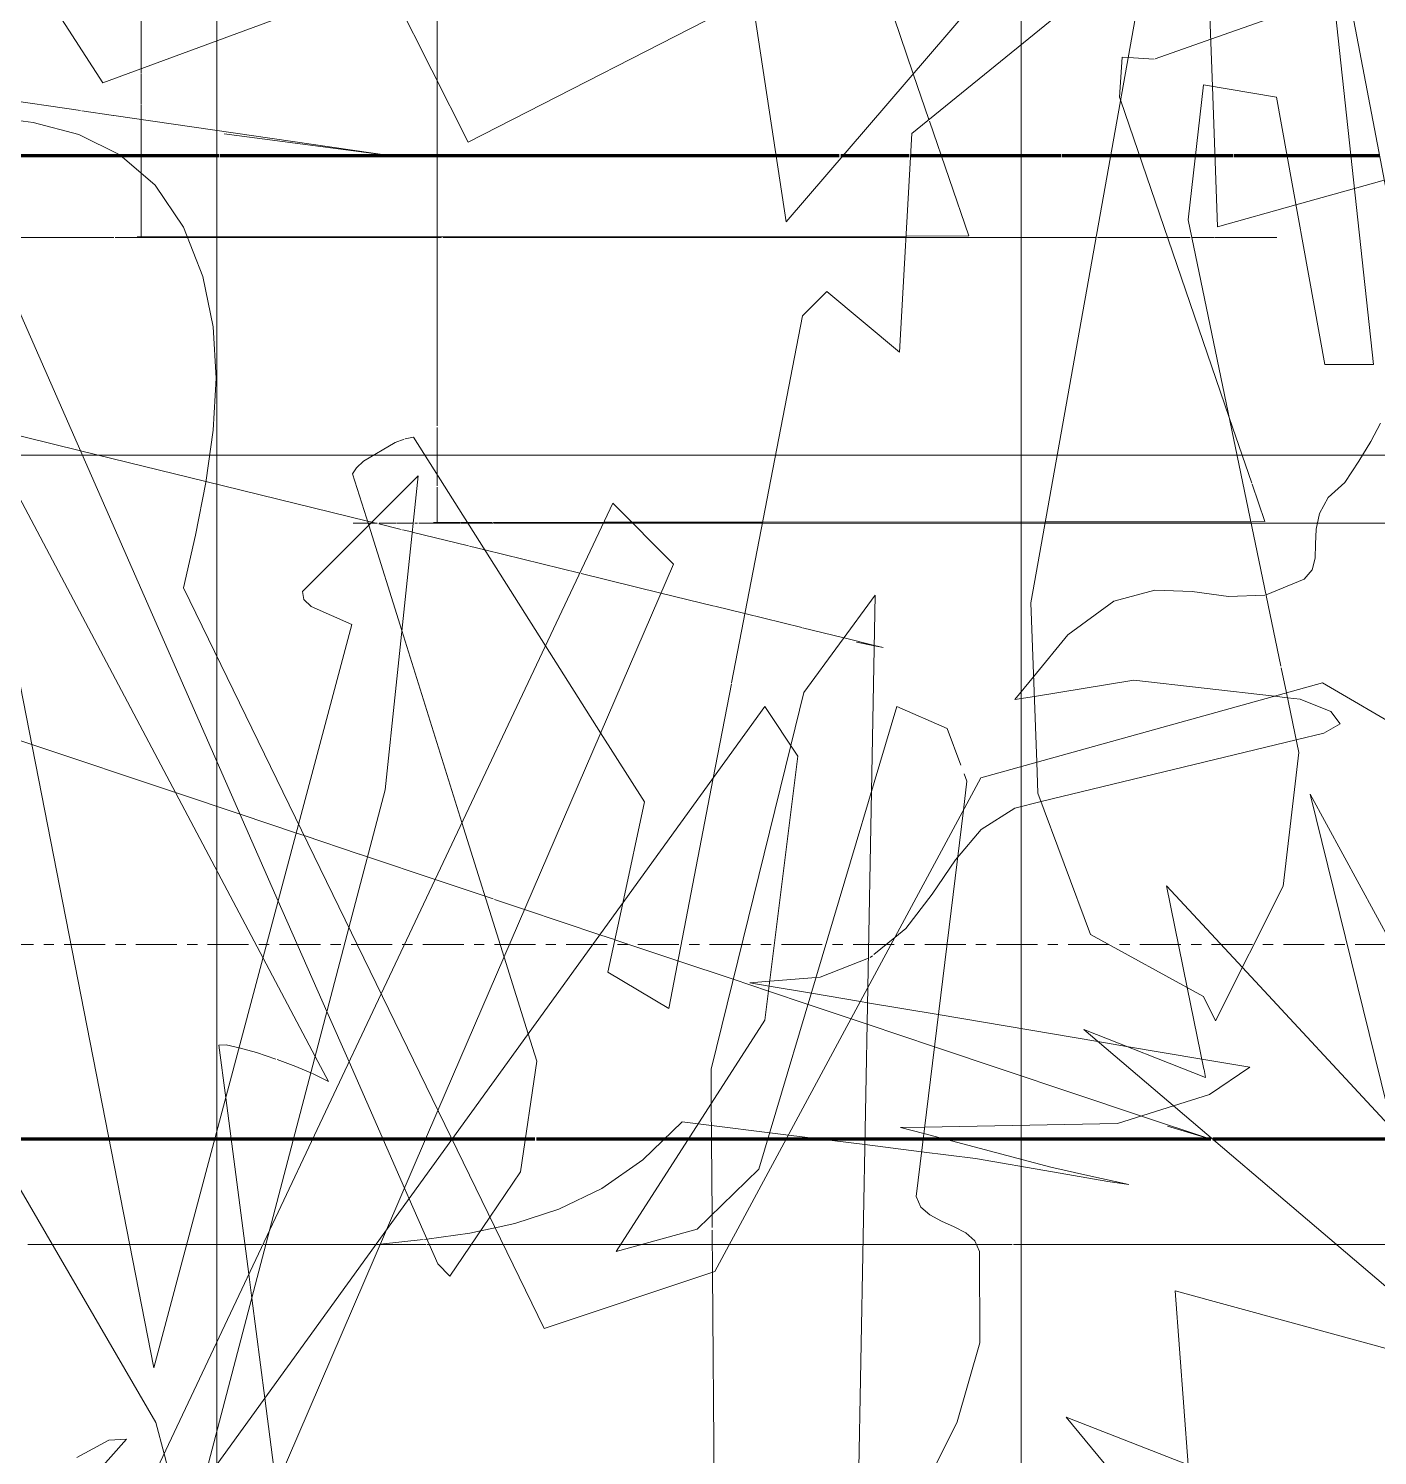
# Model space of a CAD drawing. Header units: inches. Extents: x -8991 to -6983, y -226 to 479.
# Drawn here: x -7323.48 to -7307.02, y -3.86 to 13.55 of the extents above; entities that cross this region are included whole.
import ezdxf

# ---------------------------------------------------------------- set-up
doc = ezdxf.new("R2010")
doc.units = ezdxf.units.IN
doc.header["$MEASUREMENT"] = 0
doc.linetypes.add('Grid Line 1_2_', pattern=[0.875, 0.5, -0.125, 0.125, -0.125])
for name, color, linetype, lineweight in [('A-DETL-GENF', 92, 'Continuous', 9), ('A-FLOR-LEVL-1', 51, 'Grid Line 1_2_', 9), ('C-TOPO', 7, 'Continuous', 9), ('C-TOPO-MAJR', 7, 'Continuous', 80), ('G-ANNO-SYMB-1', 111, 'Continuous', 9)]:
    doc.layers.add(name, color=color, linetype=linetype, lineweight=lineweight)

# ---------------------------------------------------------------- blocks, each defined once
blk = doc.blocks.new('lupin 26755 - lupin 26755-1770228-Section 26')
at = {"layer": 'A-DETL-GENF'}
for p, q in [((-8379.284, 13.061), (-8379.284, 14.976)), ((-8379.284, 14.976), (-8379.284, 13.106)), ((-8369.862, 12.998), (-8370.538, 14.976)), ((-8379.284, 13.106), (-8379.284, 13.061)), ((-8379.284, 13.009), (-8379.284, 13.061)), ((-8379.284, 13.061), (-8379.284, 13.009)), ((-8379.284, 12.631), (-8379.284, 12.998)), ((-8379.284, 12.998), (-8379.284, 12.951)), ((-8379.284, 12.951), (-8379.284, 12.65)), ((-8369.671, 12.442), (-8369.862, 12.998)), ((-8379.284, 11.789), (-8379.284, 12.622)), ((-8379.284, 12.622), (-8379.284, 12.263)), ((-8369.185, 11.022), (-8369.664, 12.421)), ((-8379.284, 12.263), (-8379.284, 11.846)), ((-8379.284, 11.846), (-8379.284, 11.789)), ((-8379.284, 11.72), (-8379.284, 11.789)), ((-8379.284, 11.789), (-8379.284, 11.458)), ((-8379.284, 11.458), (-8379.284, 11.158)), ((-8379.284, 11.158), (-8379.284, 11.002)), ((-8381.169, 11.002), (-8379.617, 11.002)), ((-8379.602, 11.002), (-8379.284, 11.002)), ((-8379.331, 11.012), (-8378.723, 11.013)), ((-8379.284, 11.002), (-8379.284, 11.022)), ((-8378.719, 11.002), (-8379.284, 11.002)), ((-8378.723, 11.013), (-8369.95, 11.021)), ((-8375.617, 11.002), (-8378.719, 11.002)), ((-8369.951, 11.002), (-8375.602, 11.002)), ((-8373.194, 11.002), (-8374.401, 11.002)), ((-8370.621, 11.002), (-8373.194, 11.002)), ((-8369.951, 11.002), (-8370.621, 11.002)), ((-8368.474, 11.002), (-8369.951, 11.002)), ((-8367.634, 11.002), (-8369.951, 11.002)), ((-8369.95, 11.021), (-8369.185, 11.022)), ((-8367.634, 11.002), (-8368.474, 11.002)), ((-8366.759, 11.002), (-8367.616, 11.002)), ((-8366.837, 11.002), (-8367.616, 11.002)), ((-8366.759, 11.002), (-8366.837, 11.002)), ((-8366.483, 11.002), (-8366.759, 11.002)), ((-8366.483, 11.002), (-8366.759, 11.002)), ((-8366.187, 11.002), (-8366.464, 11.002)), ((-8366.187, 11.002), (-8366.464, 11.002)), ((-8365.428, 11.002), (-8366.177, 11.002)), ((-8365.794, 11.002), (-8366.177, 11.002)), ((-8365.428, 11.002), (-8365.794, 11.002))]:
    blk.add_line(p, q, dxfattribs=at)
blk = doc.blocks.new('lupin 26755 - lupin 26755-V31-Section 26')
at = {"layer": 'A-DETL-GENF'}
for p, q in [((-8375.671, 18.908), (-8375.671, 12.918)), ((-8375.671, 13.179), (-8375.671, 14.069)), ((-8366.233, 13.422), (-8365.131, 13.811)), ((-8366.91, 13.183), (-8366.233, 13.422)), ((-8375.671, 12.918), (-8375.671, 13.204)), ((-8375.671, 13.204), (-8375.671, 13.179)), ((-8367.345, 12.715), (-8367.315, 13.204)), ((-8367.315, 13.204), (-8367.242, 13.199)), ((-8367.242, 13.199), (-8366.922, 13.179)), ((-8375.671, 12.715), (-8375.671, 12.918)), ((-8375.671, 12.918), (-8375.671, 12.503)), ((-8375.671, 12.622), (-8375.671, 12.715)), ((-8367.334, 12.684), (-8367.345, 12.715)), ((-8375.671, 8.704), (-8375.671, 12.608)), ((-8366.007, 8.806), (-8367.334, 12.684)), ((-8375.671, 12.503), (-8375.671, 9.62)), ((-8375.671, 9.62), (-8375.671, 9.465)), ((-8375.671, 9.465), (-8375.671, 9.164)), ((-8375.671, 9.164), (-8375.671, 8.777)), ((-8375.671, 8.777), (-8375.671, 8.704)), ((-8365.733, 8.004), (-8366.007, 8.806)), ((-8375.671, 8.234), (-8375.671, 8.683)), ((-8375.671, 8.683), (-8375.671, 8.36)), ((-8375.671, 8.36), (-8375.671, 8.107)), ((-8375.671, 8.107), (-8375.671, 7.972)), ((-8375.671, 7.955), (-8375.671, 7.672)), ((-8365.572, 7.536), (-8365.729, 7.993)), ((-8375.671, 7.672), (-8375.671, 7.516)), ((-8376.696, 7.516), (-8376.513, 7.516)), ((-8376.513, 7.516), (-8376.482, 7.516)), ((-8376.482, 7.516), (-8376.403, 7.516)), ((-8376.378, 7.516), (-8376.166, 7.516)), ((-8376.161, 7.516), (-8375.97, 7.516)), ((-8375.945, 7.516), (-8375.91, 7.516)), ((-8375.894, 7.516), (-8375.671, 7.516)), ((-8375.718, 7.526), (-8375.396, 7.526)), ((-8375.671, 7.516), (-8375.671, 7.536)), ((-8375.392, 7.516), (-8375.671, 7.516)), ((-8375.389, 7.526), (-8375.303, 7.526)), ((-8375.297, 7.516), (-8375.382, 7.516)), ((-8375.303, 7.526), (-8375, 7.526)), ((-8374.989, 7.516), (-8375.297, 7.516)), ((-8374.989, 7.526), (-8373.64, 7.528)), ((-8373.645, 7.516), (-8374.981, 7.516)), ((-8373.286, 7.516), (-8373.645, 7.516)), ((-8373.64, 7.528), (-8373.298, 7.528)), ((-8373.298, 7.528), (-8371.702, 7.53)), ((-8371.704, 7.516), (-8373.286, 7.516)), ((-8370.238, 7.516), (-8371.704, 7.516)), ((-8371.702, 7.53), (-8368.252, 7.533)), ((-8370.238, 7.516), (-8370.763, 7.516)), ((-8369.581, 7.516), (-8370.238, 7.516)), ((-8368.255, 7.516), (-8370.238, 7.516)), ((-8368.255, 7.516), (-8369.581, 7.516)), ((-8365.739, 7.516), (-8368.255, 7.516)), ((-8367.008, 7.516), (-8368.255, 7.516)), ((-8368.252, 7.533), (-8365.743, 7.535)), ((-8365.739, 7.516), (-8367, 7.516)), ((-8365.733, 7.535), (-8365.581, 7.536)), ((-8364.931, 7.516), (-8365.733, 7.516)), ((-8364.931, 7.516), (-8365.733, 7.516)), ((-8363.318, 7.516), (-8364.931, 7.516)), ((-8364.861, 7.516), (-8364.931, 7.516)), ((-8363.318, 7.516), (-8364.861, 7.516))]:
    blk.add_line(p, q, dxfattribs=at)
blk = doc.blocks.new('hydrangea 26752 - hydrangea 26752-1770219-Section 26')
at = {"layer": 'A-DETL-GENF'}
for p, q in [((-8364.16, 8.738), (-8364.281, 8.513)), ((-8364.281, 8.513), (-8364.425, 8.273)), ((-8364.425, 8.273), (-8364.597, 8.013)), ((-8364.597, 8.013), (-8364.8, 7.829)), ((-8364.8, 7.829), (-8364.905, 7.637)), ((-8364.905, 7.637), (-8364.946, 7.445)), ((-8364.946, 7.445), (-8364.953, 7.261)), ((-8364.953, 7.261), (-8364.958, 7.092)), ((-8364.958, 7.092), (-8364.994, 6.948)), ((-8365.093, 6.836), (-8365.557, 6.642)), ((-8364.994, 6.948), (-8365.093, 6.836)), ((-8366.917, 6.702), (-8367.414, 6.564)), ((-8366.459, 6.684), (-8366.917, 6.702)), ((-8366.018, 6.624), (-8366.459, 6.684)), ((-8365.571, 6.637), (-8366.018, 6.624)), ((-8367.414, 6.564), (-8367.975, 6.157)), ((-8367.975, 6.157), (-8368.395, 5.644)), ((-8368.395, 5.644), (-8368.622, 5.366)), ((-8368.385, 5.404), (-8367.17, 5.601)), ((-8367.17, 5.601), (-8365.456, 5.406)), ((-8368.622, 5.366), (-8368.385, 5.404)), ((-8365.456, 5.406), (-8365.296, 5.388)), ((-8365.296, 5.388), (-8365.142, 5.37)), ((-8365.142, 5.37), (-8364.767, 5.221)), ((-8364.652, 5.071), (-8364.852, 4.954)), ((-8364.767, 5.221), (-8364.652, 5.071)), ((-8364.852, 4.954), (-8365.189, 4.872)), ((-8365.189, 4.872), (-8368.302, 4.12)), ((-8368.622, 4.042), (-8369.035, 3.779)), ((-8368.302, 4.12), (-8368.622, 4.042)), ((-8369.035, 3.779), (-8369.322, 3.44)), ((-8369.348, 3.409), (-8369.632, 2.989)), ((-8369.322, 3.44), (-8369.348, 3.409)), ((-8369.632, 2.989), (-8369.955, 2.573)), ((-8370.087, 2.464), (-8370.342, 2.255)), ((-8369.955, 2.573), (-8370.087, 2.464)), ((-8370.409, 2.209), (-8370.999, 1.978)), ((-8370.361, 2.239), (-8370.388, 2.217)), ((-8371.614, 1.929), (-8371.858, 1.91)), ((-8371.048, 1.974), (-8371.614, 1.929)), ((-8370.999, 1.978), (-8371.048, 1.974)), ((-8371.858, 1.91), (-8371.622, 1.87)), ((-8371.622, 1.87), (-8371.105, 1.783)), ((-8371.105, 1.783), (-8370.508, 1.682)), ((-8370.508, 1.682), (-8370.42, 1.667)), ((-8370.42, 1.667), (-8369.557, 1.522)), ((-8369.557, 1.522), (-8367.612, 1.194)), ((-8367.612, 1.194), (-8367.261, 1.134)), ((-8367.261, 1.134), (-8366.341, 0.979)), ((-8366.341, 0.979), (-8365.755, 0.88)), ((-8365.755, 0.88), (-8366.249, 0.547)), ((-8366.249, 0.547), (-8366.688, 0.408)), ((-8366.688, 0.408), (-8367.37, 0.192)), ((-8372.682, 0.212), (-8373.161, -0.252)), ((-8372.486, 0.188), (-8372.682, 0.212)), ((-8372.325, 0.167), (-8372.486, 0.188)), ((-8367.37, 0.192), (-8369.725, 0.15)), ((-8371.614, 0.079), (-8372.325, 0.167)), ((-8371.387, 0.051), (-8371.614, 0.079)), ((-8370.452, -0.065), (-8371.387, 0.051)), ((-8369.725, 0.15), (-8370.02, 0.145)), ((-8370.02, 0.145), (-8369.735, 0.07)), ((-8369.735, 0.07), (-8368.186, -0.34)), ((-8369.762, -0.151), (-8370.452, -0.065)), ((-8369.102, -0.233), (-8369.762, -0.151)), ((-8373.161, -0.252), (-8373.664, -0.6)), ((-8368.162, -0.398), (-8369.102, -0.233)), ((-8368.186, -0.34), (-8367.733, -0.443)), ((-8367.489, -0.516), (-8368.162, -0.398)), ((-8367.733, -0.443), (-8367.233, -0.552)), ((-8367.234, -0.552), (-8367.489, -0.516)), ((-8373.664, -0.6), (-8374.186, -0.852)), ((-8374.186, -0.852), (-8374.724, -1.027)), ((-8374.724, -1.027), (-8374.965, -1.079)), ((-8375.797, -1.218), (-8375.826, -1.222)), ((-8375.273, -1.144), (-8375.797, -1.218)), ((-8375.142, -1.116), (-8375.273, -1.144)), ((-8374.965, -1.079), (-8375.142, -1.116)), ((-8380.667, -1.282), (-8380.371, -1.282)), ((-8380.371, -1.282), (-8379.847, -1.282)), ((-8379.847, -1.282), (-8379.424, -1.282)), ((-8379.424, -1.282), (-8379.284, -1.282)), ((-8378.728, -1.282), (-8379.284, -1.282)), ((-8378.728, -1.282), (-8379.284, -1.282)), ((-8378.018, -1.282), (-8378.728, -1.282)), ((-8378.018, -1.282), (-8378.728, -1.282)), ((-8377.814, -1.282), (-8378.018, -1.282)), ((-8377.814, -1.282), (-8378.018, -1.282)), ((-8377.761, -1.282), (-8377.798, -1.282)), ((-8377.761, -1.282), (-8377.798, -1.282)), ((-8376.417, -1.282), (-8377.761, -1.282)), ((-8376.417, -1.282), (-8377.761, -1.282)), ((-8376.365, -1.282), (-8376.417, -1.282)), ((-8376.39, -1.282), (-8376.417, -1.282)), ((-8376.364, -1.279), (-8376.39, -1.282)), ((-8375.807, -1.282), (-8376.365, -1.282)), ((-8375.842, -1.224), (-8376.364, -1.279)), ((-8375.807, -1.282), (-8375.973, -1.282)), ((-8375.769, -1.282), (-8375.793, -1.282)), ((-8375.769, -1.282), (-8375.793, -1.282)), ((-8375.254, -1.282), (-8375.769, -1.282)), ((-8375.254, -1.282), (-8375.769, -1.282)), ((-8374.989, -1.282), (-8375.254, -1.282)), ((-8375.091, -1.282), (-8375.254, -1.282)), ((-8374.989, -1.282), (-8375.091, -1.282)), ((-8374.866, -1.282), (-8374.988, -1.282)), ((-8374.866, -1.282), (-8374.988, -1.282)), ((-8373.431, -1.282), (-8374.866, -1.282)), ((-8373.431, -1.282), (-8374.866, -1.282)), ((-8373.172, -1.282), (-8373.431, -1.282)), ((-8373.172, -1.282), (-8373.431, -1.282)), ((-8372.313, -1.282), (-8373.172, -1.282)), ((-8372.313, -1.282), (-8373.172, -1.282)), ((-8372.104, -1.282), (-8372.313, -1.282)), ((-8372.104, -1.282), (-8372.313, -1.282)), ((-8371.241, -1.282), (-8372.104, -1.282)), ((-8370.475, -1.282), (-8372.104, -1.282)), ((-8370.475, -1.282), (-8371.241, -1.282)), ((-8369.093, -1.282), (-8370.475, -1.282)), ((-8369.093, -1.282), (-8370.475, -1.282)), ((-8368.655, -1.282), (-8369.093, -1.282)), ((-8368.655, -1.282), (-8369.093, -1.282)), ((-8367.844, -1.282), (-8368.639, -1.282)), ((-8364.703, -1.282), (-8368.639, -1.282)), ((-8365.009, -1.282), (-8367.844, -1.282)), ((-8364.703, -1.282), (-8365.009, -1.282)), ((-8362.256, -1.282), (-8364.703, -1.282)), ((-8362.848, -1.282), (-8364.703, -1.282))]:
    blk.add_line(p, q, dxfattribs=at)
blk = doc.blocks.new('yew 26768 - yew 26768-V39-Section 26')
at = {"layer": 'A-DETL-GENF'}
for p, q in [((-8365.021, 4.209), (-8362.736, 0.011)), ((-8364.011, 0.118), (-8365.021, 4.209)), ((-8366.52, 1.852), (-8366.774, 3.093)), ((-8366.774, 3.093), (-8365.847, 2.095)), ((-8365.847, 2.095), (-8364.011, 0.118)), ((-8366.316, 0.855), (-8366.52, 1.852)), ((-8367.783, 1.34), (-8366.296, 0.755)), ((-8362.789, -2.911), (-8367.783, 1.34)), ((-8366.296, 0.755), (-8366.315, 0.85)), ((-8366.668, -1.848), (-8362.789, -2.911)), ((-8366.508, -3.973), (-8366.668, -1.848)), ((-8367.996, -3.389), (-8366.508, -3.973)), ((-8367.138, -4.431), (-8367.996, -3.389))]:
    blk.add_line(p, q, dxfattribs=at)
blk = doc.blocks.new('elm sapling fall 24458 - elm sapling fall 24458-1770229-Section 26')
at = {"layer": 'A-DETL-GENF'}
for p, q in [((-8380.602, 12.408), (-8381.203, 12.485)), ((-8380.044, 12.258), (-8380.602, 12.408)), ((-8379.543, 12.011), (-8380.044, 12.258)), ((-8379.113, 11.642), (-8379.543, 12.011)), ((-8378.768, 11.128), (-8379.113, 11.642)), ((-8378.531, 10.525), (-8378.768, 11.128)), ((-8378.403, 9.911), (-8378.531, 10.525)), ((-8378.367, 9.286), (-8378.403, 9.911)), ((-8378.403, 8.653), (-8378.367, 9.286)), ((-8378.495, 8.015), (-8378.403, 8.653)), ((-8378.622, 7.372), (-8378.495, 8.015)), ((-8378.768, 6.727), (-8378.622, 7.372)), ((-8374.367, -2.307), (-8378.768, 6.727)), ((-8364.87, 5.569), (-8369.039, 4.41)), ((-8362.09, 3.947), (-8364.87, 5.569)), ((-8369.039, 4.41), (-8372.282, -1.612)), ((-8372.282, -1.612), (-8374.367, -2.307))]:
    blk.add_line(p, q, dxfattribs=at)
blk = doc.blocks.new('fountain grass 26746 - fountain grass 26746-1770215-Section 26')
at = {"layer": 'A-DETL-GENF'}
for p, q in [((-8368.546, 13.357), (-8368.546, 13.861)), ((-8368.546, 13.861), (-8368.546, 13.357)), ((-8368.546, 13.797), (-8368.546, 13.357)), ((-8368.546, 13.357), (-8368.546, 13.626)), ((-8368.546, 13.626), (-8368.546, 13.357)), ((-8368.546, 13.357), (-8368.546, 13.626)), ((-8368.546, 11.924), (-8368.546, 13.357)), ((-8368.546, 13.357), (-8368.546, 11.924)), ((-8368.546, 11.924), (-8368.546, 13.357)), ((-8368.546, 13.357), (-8368.546, 9.088)), ((-8368.546, 12.491), (-8368.546, 13.357)), ((-8368.546, 13.357), (-8368.546, 13.3)), ((-8368.546, 13.3), (-8368.546, 12.849)), ((-8368.546, 12.849), (-8368.546, 12.491)), ((-8368.546, 12.302), (-8368.546, 12.681)), ((-8368.546, 12.681), (-8368.546, 11.924)), ((-8368.546, 10.223), (-8368.546, 12.296)), ((-8368.546, 10.629), (-8368.546, 10.79)), ((-8368.546, 10.79), (-8368.546, 10.223)), ((-8368.546, 10.79), (-8368.546, 7.954)), ((-8368.546, 9.088), (-8368.546, 10.79)), ((-8368.546, 10.389), (-8368.546, 10.629)), ((-8368.546, 10.107), (-8368.546, 10.389)), ((-8368.546, 9.818), (-8368.546, 10.107)), ((-8368.546, 9.559), (-8368.546, 9.818)), ((-8368.546, 9.366), (-8368.546, 9.559)), ((-8368.546, 9.277), (-8368.546, 9.366)), ((-8368.546, 9.294), (-8368.546, 9.277)), ((-8368.546, 9.29), (-8368.546, 9.294)), ((-8368.546, 9.269), (-8368.546, 9.29)), ((-8368.546, 9.235), (-8368.546, 9.269)), ((-8368.546, 9.191), (-8368.546, 9.235)), ((-8368.546, 9.141), (-8368.546, 9.191)), ((-8368.546, 9.088), (-8368.546, 9.141)), ((-8368.546, 7.954), (-8368.546, 9.088)), ((-8368.546, 7.765), (-8368.546, 7.954)), ((-8368.546, 7.954), (-8368.546, 7.009)), ((-8368.546, 7.198), (-8368.546, 7.765)), ((-8368.546, 7.009), (-8368.546, 7.198)), ((-8368.546, 6.941), (-8368.546, 7.009)), ((-8368.546, 7.009), (-8368.546, 6.631)), ((-8368.546, 6.852), (-8368.546, 6.941)), ((-8368.546, 6.768), (-8368.546, 6.852)), ((-8368.546, 6.65), (-8368.546, 6.752)), ((-8368.546, 6.558), (-8368.546, 6.65)), ((-8368.546, 6.631), (-8368.546, 5.874)), ((-8368.546, 6.485), (-8368.546, 6.55)), ((-8368.546, 6.441), (-8368.546, 6.485)), ((-8368.546, 6.396), (-8368.546, 6.441)), ((-8368.546, 6.322), (-8368.546, 6.396)), ((-8368.546, 6.23), (-8368.546, 6.322)), ((-8368.546, 6.129), (-8368.546, 6.23)), ((-8368.546, 6.03), (-8368.546, 6.129)), ((-8368.546, 5.941), (-8368.546, 6.03)), ((-8368.546, 5.874), (-8368.546, 5.941)), ((-8368.546, 4.547), (-8368.546, 5.874)), ((-8368.546, 5.874), (-8368.546, 5.776)), ((-8368.546, 5.776), (-8368.546, 5.653)), ((-8368.546, 5.653), (-8368.546, 5.518)), ((-8368.546, 5.518), (-8368.546, 5.383)), ((-8368.546, 5.383), (-8368.546, 5.263)), ((-8368.546, 5.263), (-8368.546, 5.17)), ((-8368.546, 5.17), (-8368.546, 5.118)), ((-8368.546, 5.118), (-8368.546, 4.547)), ((-8368.546, 3.416), (-8368.546, 4.547)), ((-8368.546, 4.547), (-8368.546, 4.173)), ((-8368.546, 4.397), (-8368.546, 4.382)), ((-8368.546, 4.325), (-8368.546, 4.397)), ((-8368.546, 4.382), (-8368.546, 4.257)), ((-8368.546, 4.185), (-8368.546, 4.325)), ((-8368.546, 4.257), (-8368.546, 4.063)), ((-8368.546, 4.002), (-8368.546, 4.185)), ((-8368.546, 4.173), (-8368.546, 3.416)), ((-8368.546, 4.063), (-8368.546, 3.841)), ((-8368.546, 3.807), (-8368.546, 4.002)), ((-8368.546, 3.831), (-8368.546, 3.633)), ((-8368.546, 3.625), (-8368.546, 3.807)), ((-8368.546, 3.633), (-8368.546, 3.477)), ((-8368.546, 3.486), (-8368.546, 3.625)), ((-8368.546, 3.416), (-8368.546, 3.486)), ((-8368.546, 3.477), (-8368.546, 3.416)), ((-8368.546, 2.471), (-8368.546, 3.416)), ((-8368.546, 3.416), (-8368.546, 3.038)), ((-8368.546, 3.038), (-8368.546, 2.471)), ((-8368.546, 1.904), (-8368.546, 2.471)), ((-8368.546, 2.471), (-8368.546, 1.904)), ((-8368.546, 2.093), (-8368.546, 0.391)), ((-8368.546, 1.904), (-8368.546, 2.093)), ((-8368.546, 1.8), (-8368.546, 1.904)), ((-8368.546, 1.576), (-8368.546, 1.8)), ((-8368.546, 1.281), (-8368.546, 1.576)), ((-8368.546, 0.966), (-8368.546, 1.281)), ((-8368.546, 1.148), (-8368.546, 0.391)), ((-8368.546, 0.959), (-8368.546, 1.148)), ((-8368.546, 0.68), (-8368.546, 0.966)), ((-8368.546, 0.671), (-8368.546, 0.959)), ((-8368.546, 0.472), (-8368.546, 0.68)), ((-8368.546, 0.32), (-8368.546, 0.671)), ((-8368.546, 0.632), (-8368.546, 0.626)), ((-8368.546, 0.618), (-8368.546, 0.632)), ((-8368.546, 0.626), (-8368.546, 0.607)), ((-8368.546, 0.577), (-8368.546, 0.618)), ((-8368.546, 0.607), (-8368.546, 0.581)), ((-8368.546, 0.581), (-8368.546, -0.743)), ((-8368.546, 0.504), (-8368.546, 0.577)), ((-8368.546, 0.391), (-8368.546, 0.504)), ((-8368.546, 0.391), (-8368.546, 0.472)), ((-8368.546, -0.059), (-8368.546, 0.32)), ((-8368.546, 0.013), (-8368.546, -1.245)), ((-8368.546, -0.743), (-8368.546, 0.013)), ((-8368.546, -0.429), (-8368.546, -0.059)), ((-8368.546, -0.754), (-8368.546, -0.429)), ((-8368.546, -0.543), (-8368.546, -0.563)), ((-8368.546, -0.554), (-8368.546, -0.543)), ((-8368.546, -0.743), (-8368.546, -0.554)), ((-8368.546, -0.563), (-8368.546, -0.613)), ((-8368.546, -0.613), (-8368.546, -0.693)), ((-8368.546, -0.693), (-8368.546, -0.804)), ((-8368.546, -1.082), (-8368.546, -0.743)), ((-8368.546, -0.997), (-8368.546, -0.754)), ((-8368.546, -0.818), (-8368.546, -0.947)), ((-8368.546, -0.947), (-8368.546, -1.121)), ((-8368.546, -1.121), (-8368.546, -0.997)), ((-8368.546, -1.081), (-8368.546, -1.086)), ((-8368.546, -1.099), (-8368.546, -1.081)), ((-8368.546, -1.522), (-8368.546, -1.082)), ((-8368.546, -1.086), (-8368.546, -1.121)), ((-8368.546, -1.132), (-8368.546, -1.099)), ((-8368.546, -1.121), (-8368.546, -2.823)), ((-8368.546, -1.173), (-8368.546, -1.132)), ((-8368.546, -1.213), (-8368.546, -1.173)), ((-8368.546, -1.245), (-8368.546, -1.213)), ((-8368.546, -2.011), (-8368.546, -1.522)), ((-8368.546, -1.877), (-8368.546, -2.997)), ((-8368.546, -2.823), (-8368.546, -1.877)), ((-8368.546, -2.495), (-8368.546, -2.011)), ((-8368.546, -2.921), (-8368.546, -2.495)), ((-8368.546, -2.822), (-8368.546, -2.865)), ((-8368.546, -2.823), (-8368.546, -2.822)), ((-8368.546, -3.856), (-8368.546, -2.823)), ((-8368.546, -2.823), (-8368.546, -3.856)), ((-8368.546, -3.856), (-8368.546, -2.823)), ((-8368.546, -2.865), (-8368.546, -2.941)), ((-8368.546, -3.22), (-8368.546, -2.921)), ((-8368.546, -2.941), (-8368.546, -3.041)), ((-8368.546, -2.997), (-8368.546, -3.025)), ((-8368.546, -3.025), (-8368.546, -3.054)), ((-8368.546, -3.041), (-8368.546, -3.156)), ((-8368.546, -3.054), (-8368.546, -3.084)), ((-8368.546, -3.084), (-8368.546, -3.114)), ((-8368.546, -3.114), (-8368.546, -3.143)), ((-8368.546, -3.143), (-8368.546, -3.172)), ((-8368.546, -3.156), (-8368.546, -3.275)), ((-8368.546, -3.172), (-8368.546, -3.201)), ((-8368.546, -3.201), (-8368.546, -3.856)), ((-8368.546, -3.39), (-8368.546, -3.237)), ((-8368.546, -3.275), (-8368.546, -3.39)), ((-8368.546, -3.496), (-8368.546, -3.64)), ((-8368.546, -3.856), (-8368.546, -3.496)), ((-8368.546, -3.579), (-8368.546, -3.856)), ((-8368.546, -3.605), (-8368.546, -3.579)), ((-8368.546, -3.767), (-8368.546, -3.605)), ((-8368.546, -3.64), (-8368.546, -3.856)), ((-8368.546, -3.856), (-8368.546, -3.767))]:
    blk.add_line(p, q, dxfattribs=at)
blk = doc.blocks.new('lupin 26755 - lupin 26755-V40-Section 26')
at = {"layer": 'A-DETL-GENF'}
for p, q in [((-8368.546, 4.547), (-8368.546, 16.276)), ((-8368.546, 9.455), (-8368.546, 16.276)), ((-8362.707, 4.307), (-8364.987, 16.276)), ((-8364.246, 9.455), (-8364.987, 16.276)), ((-8369.881, 12.272), (-8367.508, 14.2)), ((-8368.546, 13.357), (-8368.546, 14.2)), ((-8368.546, 14.2), (-8368.546, 6.544)), ((-8367.063, 14.2), (-8368.429, 6.544)), ((-8368.546, 12.272), (-8368.546, 13.357)), ((-8368.546, 11.22), (-8368.546, 12.865)), ((-8368.546, 12.865), (-8368.546, 12.717)), ((-8368.546, 12.717), (-8368.546, 9.455)), ((-8366.509, 11.22), (-8366.322, 12.865)), ((-8366.322, 12.865), (-8365.432, 12.717)), ((-8365.432, 12.717), (-8364.839, 9.455)), ((-8370.029, 9.603), (-8369.881, 12.272)), ((-8368.546, 9.603), (-8368.546, 12.272)), ((-8381.596, 11.976), (-8377.61, 2.907)), ((-8368.546, 11.976), (-8368.546, 4.547)), ((-8368.546, 10.789), (-8368.546, 11.976)), ((-8368.546, 4.718), (-8368.546, 11.22)), ((-8365.376, 5.771), (-8366.509, 11.22)), ((-8377.796, 2.211), (-8382.338, 10.789)), ((-8368.546, 4.547), (-8368.546, 10.789)), ((-8371.216, 10.048), (-8370.919, 10.344)), ((-8370.919, 10.344), (-8370.029, 9.603)), ((-8368.546, 10.344), (-8368.546, 9.603)), ((-8368.546, 10.048), (-8368.546, 10.344)), ((-8372.08, 5.569), (-8371.216, 10.048)), ((-8368.546, 4.547), (-8368.546, 10.048)), ((-8364.839, 9.455), (-8364.246, 9.455)), ((-8376.186, 8.503), (-8376.075, 8.543)), ((-8376.062, 8.548), (-8375.961, 8.565)), ((-8375.961, 8.565), (-8374.351, 6.022)), ((-8368.546, 8.565), (-8368.546, 4.547)), ((-8368.546, 8.548), (-8368.546, 8.565)), ((-8368.546, 8.503), (-8368.546, 8.548)), ((-8376.569, 8.273), (-8376.186, 8.503)), ((-8368.546, 8.273), (-8368.546, 8.503)), ((-8376.703, 8.12), (-8376.656, 8.191)), ((-8376.656, 8.191), (-8376.569, 8.273)), ((-8368.546, 8.191), (-8368.546, 8.273)), ((-8368.546, 8.12), (-8368.546, 8.191)), ((-8376.506, 7.492), (-8376.703, 8.12)), ((-8368.546, 4.547), (-8368.546, 8.12)), ((-8368.546, 4.547), (-8368.546, 7.675)), ((-8368.546, 7.675), (-8368.546, 6.934)), ((-8376.104, 6.209), (-8376.506, 7.492)), ((-8368.546, 6.934), (-8368.546, 4.547)), ((-8371.197, 5.45), (-8370.326, 6.637)), ((-8370.371, 4.244), (-8370.326, 6.637)), ((-8368.546, 4.547), (-8368.546, 6.637)), ((-8368.546, 5.45), (-8368.546, 6.637)), ((-8368.546, 6.544), (-8368.546, 4.547)), ((-8368.429, 6.544), (-8368.355, 4.601)), ((-8375.369, 3.865), (-8376.104, 6.209)), ((-8374.351, 6.022), (-8373.677, 4.958)), ((-8365.308, 5.447), (-8365.372, 5.751)), ((-8372.304, 4.408), (-8372.082, 5.559)), ((-8371.197, 5.45), (-8371.356, 4.804)), ((-8368.546, 5.451), (-8368.546, 4.547)), ((-8368.546, 5.04), (-8368.546, 5.451)), ((-8368.546, 5.45), (-8368.546, 4.547)), ((-8365.157, 4.718), (-8365.308, 5.447)), ((-8373.677, 4.958), (-8373.143, 4.116)), ((-8368.546, 4.547), (-8368.546, 5.04)), ((-8371.356, 4.804), (-8372.33, 0.855)), ((-8368.546, 4.547), (-8368.546, 4.718)), ((-8368.546, 4.547), (-8368.546, 4.709)), ((-8368.546, 4.709), (-8368.546, 4.547)), ((-8365.348, 3.088), (-8365.157, 4.718)), ((-8368.546, -0.182), (-8368.546, 4.547)), ((-8368.546, 4.547), (-8368.546, 3.479)), ((-8368.546, 0.705), (-8368.546, 4.547)), ((-8368.546, 4.547), (-8368.546, -1.519)), ((-8368.546, 0.953), (-8368.546, 4.547)), ((-8368.546, 4.547), (-8368.546, 4.116)), ((-8368.546, 1.595), (-8368.546, 4.547)), ((-8368.546, 4.547), (-8368.546, 0.855)), ((-8368.546, -3.856), (-8368.546, 4.547)), ((-8368.546, 3.819), (-8368.546, 4.547)), ((-8368.546, 3.819), (-8368.546, 4.547)), ((-8368.546, 4.547), (-8368.546, 3.819)), ((-8368.546, -5.674), (-8368.546, 4.547)), ((-8368.546, 4.547), (-8368.546, -5.674)), ((-8368.546, 4.547), (-8368.546, 4.225)), ((-8368.546, 3.088), (-8368.546, 4.547)), ((-8368.355, 4.601), (-8368.341, 4.225)), ((-8372.847, 1.595), (-8372.304, 4.408)), ((-8370.416, 1.853), (-8370.371, 4.244)), ((-8368.546, 4.225), (-8368.546, 2.498)), ((-8368.341, 4.225), (-8367.701, 2.498)), ((-8373.143, 4.116), (-8373.408, 2.881)), ((-8368.546, 4.116), (-8368.546, 2.04)), ((-8374.855, 2.224), (-8375.369, 3.865)), ((-8368.546, 3.819), (-8368.546, 3.626)), ((-8368.546, 3.626), (-8368.546, -0.333)), ((-8368.546, 3.479), (-8368.546, -3.455)), ((-8368.546, 1.447), (-8368.546, 3.088)), ((-8366.173, 1.447), (-8365.348, 3.088)), ((-8377.61, 2.907), (-8377.017, 1.558)), ((-8373.408, 2.881), (-8373.588, 2.04)), ((-8368.546, 2.498), (-8368.546, 1.743)), ((-8367.701, 2.498), (-8366.322, 1.743)), ((-8377.161, 1.01), (-8377.796, 2.211)), ((-8374.561, 1.286), (-8374.855, 2.224)), ((-8373.588, 2.04), (-8372.847, 1.595)), ((-8368.546, 2.04), (-8368.546, 1.595)), ((-8370.565, -6.045), (-8370.416, 1.853)), ((-8368.546, 1.743), (-8368.546, 1.447)), ((-8366.322, 1.743), (-8366.173, 1.447)), ((-8377.017, 1.558), (-8376.747, 0.944)), ((-8374.456, 0.953), (-8374.561, 1.286)), ((-8378.334, 1.15), (-8378.247, 1.151)), ((-8378.25, 0.508), (-8378.334, 1.15)), ((-8378.247, 1.151), (-8378.088, 1.118)), ((-8378.087, 1.118), (-8377.876, 1.058)), ((-8377.876, 1.058), (-8377.639, 0.979)), ((-8368.546, 1.15), (-8368.546, 1.151)), ((-8368.546, 1.151), (-8368.546, 1.118)), ((-8368.546, -3.856), (-8368.546, 1.15)), ((-8368.546, 1.118), (-8368.546, 1.058)), ((-8368.546, 1.058), (-8368.546, 0.979)), ((-8377.625, 0.973), (-8377.398, 0.888)), ((-8377.398, 0.888), (-8377.213, 0.81)), ((-8376.999, 0.705), (-8377.161, 1.01)), ((-8376.747, 0.944), (-8376.07, -0.597)), ((-8374.655, -0.398), (-8374.456, 0.953)), ((-8368.546, 0.979), (-8368.546, 0.888)), ((-8368.546, -0.398), (-8368.546, 0.953)), ((-8368.546, 0.888), (-8368.546, 0.795)), ((-8377.213, 0.81), (-8377.177, 0.795)), ((-8377.177, 0.795), (-8376.999, 0.705)), ((-8372.33, 0.855), (-8372.327, 0.435)), ((-8368.546, 0.855), (-8368.546, -3.856)), ((-8368.546, 0.795), (-8368.546, 0.705)), ((-8368.546, 0.556), (-8368.546, 0.705)), ((-8368.546, 0.705), (-8368.546, 0.688)), ((-8368.546, 0.688), (-8368.546, 0.643)), ((-8368.546, 0.643), (-8368.546, 0.577)), ((-8368.546, 0.577), (-8368.546, 0.498)), ((-8368.546, 0.408), (-8368.546, 0.556)), ((-8377.97, -1.647), (-8378.25, 0.508)), ((-8372.327, 0.435), (-8372.316, -0.917)), ((-8368.546, 0.498), (-8368.546, 0.413)), ((-8368.546, 0.413), (-8368.546, 0.332)), ((-8368.546, 0.259), (-8368.546, 0.408)), ((-8381.263, 0.248), (-8379.104, -3.455)), ((-8368.546, 0.332), (-8368.546, 0.26)), ((-8368.546, 0.26), (-8368.546, -5.674)), ((-8368.546, 0.111), (-8368.546, 0.259)), ((-8368.546, -0.037), (-8368.546, 0.111)), ((-8368.546, -0.185), (-8368.546, -0.037)), ((-8368.546, -3.856), (-8368.546, -0.182)), ((-8368.546, -0.333), (-8368.546, -0.185)), ((-8375.029, -0.949), (-8374.655, -0.398)), ((-8368.546, -1.668), (-8368.546, -0.398)), ((-8376.07, -0.597), (-8376.014, -0.725)), ((-8376.014, -0.725), (-8375.664, -1.519)), ((-8375.516, -1.668), (-8375.029, -0.949)), ((-8372.316, -0.917), (-8372.315, -1.077)), ((-8372.315, -1.11), (-8372.311, -1.622)), ((-8375.664, -1.519), (-8375.516, -1.668)), ((-8368.546, -1.519), (-8368.546, -1.668)), ((-8377.933, -1.937), (-8377.97, -1.647)), ((-8372.311, -1.622), (-8372.286, -4.765)), ((-8377.774, -3.159), (-8377.933, -1.937)), ((-8377.635, -4.228), (-8377.774, -3.159)), ((-8379.104, -3.455), (-8379.003, -3.836)), ((-8368.546, -3.455), (-8368.546, -3.856)), ((-8368.546, -3.754), (-8368.546, -3.744)), ((-8368.546, -3.744), (-8368.546, -5.079)), ((-8368.546, -3.966), (-8368.546, -3.754)), ((-8379.003, -3.836), (-8378.635, -5.232))]:
    blk.add_line(p, q, dxfattribs=at)
blk = doc.blocks.new('lupin 26755 - lupin 26755-V41-Section 26')
at = {"layer": 'A-DETL-GENF'}
for p, q in [((-8376.355, 1.774), (-8373.53, 7.76)), ((-8373.53, 7.76), (-8372.789, 7.019)), ((-8372.789, 7.019), (-8375.662, 0.351)), ((-8377.715, -1.105), (-8376.355, 1.774)), ((-8375.662, 0.351), (-8376.289, -1.105)), ((-8380.125, -6.213), (-8377.715, -1.105)), ((-8376.289, -1.105), (-8378.149, -5.422)), ((-8379.462, -3.659), (-8380.648, -4.993)), ((-8380.07, -3.881), (-8379.676, -3.669)), ((-8379.676, -3.669), (-8379.462, -3.659))]:
    blk.add_line(p, q, dxfattribs=at)
blk = doc.blocks.new('yew 26768 - yew 26768-V42-Section 26')
at = {"layer": 'A-DETL-GENF'}
for p, q in [((-8380.709, 14.376), (-8379.752, 12.888)), ((-8378.362, 13.402), (-8378.362, 14.376)), ((-8378.362, 14.376), (-8378.362, 13.402)), ((-8379.752, 12.888), (-8376.299, 14.164)), ((-8378.362, 13.402), (-8378.362, 14.164)), ((-8378.362, 14.164), (-8378.362, 12.166)), ((-8378.362, 14.11), (-8378.362, 11.135)), ((-8376.299, 14.164), (-8375.292, 12.166)), ((-8366.257, 14.11), (-8366.212, 12.847)), ((-8378.362, 12.166), (-8378.362, 13.937)), ((-8378.362, 13.937), (-8378.362, 11.195)), ((-8375.292, 12.166), (-8371.832, 13.937)), ((-8371.832, 13.937), (-8371.412, 11.195)), ((-8378.362, 13.402), (-8378.362, 13.898)), ((-8378.362, 13.898), (-8378.362, 13.402)), ((-8378.362, 13.402), (-8378.362, 13.898)), ((-8378.362, 13.898), (-8378.362, 13.402)), ((-8378.362, 11.195), (-8378.362, 13.792)), ((-8371.412, 11.195), (-8369.179, 13.792)), ((-8378.362, 11.188), (-8378.362, 13.402)), ((-8378.362, 13.402), (-8378.362, 12.251)), ((-8378.362, 12.251), (-8378.362, 13.402)), ((-8378.362, 13.402), (-8378.362, 13.207)), ((-8378.362, 13.207), (-8378.362, 13.402)), ((-8378.362, 13.402), (-8378.362, 12.888)), ((-8378.362, 12.888), (-8378.362, 13.402)), ((-8366.212, 12.847), (-8366.151, 11.135)), ((-8378.362, 11.135), (-8378.362, 11.932)), ((-8378.362, 11.932), (-8378.362, 9.382)), ((-8364.479, 11.6), (-8364.115, 11.701)), ((-8365.193, 11.401), (-8364.479, 11.6)), ((-8366.151, 11.135), (-8365.193, 11.401)), ((-8378.362, 9.647), (-8378.362, 11.188)), ((-8378.362, 7.257), (-8378.362, 10.763)), ((-8378.362, 10.763), (-8378.362, 9.647)), ((-8378.362, 9.382), (-8378.362, 10.657)), ((-8378.362, 10.657), (-8378.362, 7.894)), ((-8378.362, 7.15), (-8378.362, 9.966)), ((-8378.362, 9.966), (-8378.362, 7.257)), ((-8378.362, 7.894), (-8378.362, 9.169)), ((-8378.362, 9.169), (-8378.362, 5.894)), ((-8378.362, 5.894), (-8378.362, 8.585)), ((-8378.362, 8.585), (-8378.362, 5.894)), ((-8378.362, 5.894), (-8378.362, 7.469)), ((-8378.362, 7.469), (-8378.362, 5.894)), ((-8378.362, 5.894), (-8378.362, 7.15)), ((-8378.362, 5.131), (-8378.362, 5.894)), ((-8378.362, 5.894), (-8378.362, 4.618)), ((-8378.362, 4.618), (-8378.362, 5.894)), ((-8378.362, 5.894), (-8378.362, 4.618)), ((-8378.362, 4.618), (-8378.362, 5.894)), ((-8378.362, 5.894), (-8378.362, 4.618)), ((-8378.362, 4.618), (-8378.362, 5.875)), ((-8378.362, 5.875), (-8378.362, 4.618)), ((-8378.362, 4.618), (-8378.362, 5.716)), ((-8378.362, 5.716), (-8378.362, 5.131)), ((-8378.362, 3.28), (-8378.362, 4.618)), ((-8378.362, 4.618), (-8378.362, 4.494)), ((-8378.362, 4.494), (-8378.362, 4.618)), ((-8378.362, 4.618), (-8378.362, 4.388)), ((-8378.362, 4.388), (-8378.362, 4.618)), ((-8378.362, 4.618), (-8378.362, 3.28)), ((-8378.362, 3.28), (-8378.362, 4.618)), ((-8378.362, 4.618), (-8378.362, 3.431)), ((-8378.362, 3.431), (-8378.362, 4.388)), ((-8378.362, 4.388), (-8378.362, 3.28)), ((-8378.362, 1.465), (-8378.362, 3.28)), ((-8378.362, 3.28), (-8378.362, 3.166)), ((-8378.362, 3.166), (-8378.362, 3.28)), ((-8378.362, 3.28), (-8378.362, 0.088)), ((-8378.362, 0.403), (-8378.362, 2.528)), ((-8378.362, 2.528), (-8378.362, 1.465)), ((-8378.362, 0.088), (-8378.362, 0.987)), ((-8378.362, 0.987), (-8378.362, 0.403)), ((-8378.362, -2.477), (-8378.362, 0.088)), ((-8378.362, 0.088), (-8378.362, -0.075)), ((-8378.362, -0.075), (-8378.362, -0.394)), ((-8378.362, -0.394), (-8378.362, -2.041)), ((-8378.362, -2.041), (-8378.362, -2.477)), ((-8378.362, -2.477), (-8378.362, -2.307)), ((-8378.362, -2.307), (-8378.362, -2.477)), ((-8378.362, -2.626), (-8378.362, -2.477)), ((-8378.362, -2.477), (-8378.362, -2.626)), ((-8378.362, -3.578), (-8378.362, -2.477)), ((-8378.362, -2.477), (-8378.362, -2.785)), ((-8378.362, -2.785), (-8378.362, -3.578)), ((-8378.362, -3.432), (-8378.362, -3.578)), ((-8378.362, -3.578), (-8378.362, -3.432)), ((-8378.362, -3.974), (-8378.362, -3.578)), ((-8378.362, -3.578), (-8378.362, -3.974)), ((-8378.362, -3.974), (-8378.362, -3.578)), ((-8378.362, -3.578), (-8378.362, -3.974))]:
    blk.add_line(p, q, dxfattribs=at)
blk = doc.blocks.new('fountain grass 26747 - fountain grass 26747-V45-Section 26')
at = {"layer": 'A-DETL-GENF'}
for p, q in [((-8377.316, 6.682), (-8375.905, 8.093)), ((-8375.905, 8.093), (-8376.308, 4.265)), ((-8377.297, 6.588), (-8377.316, 6.682)), ((-8380.943, 6.481), (-8379.129, -2.788)), ((-8377.21, 6.502), (-8377.297, 6.588)), ((-8376.711, 6.28), (-8377.21, 6.502)), ((-8377.362, 3.84), (-8376.711, 6.28)), ((-8375.491, -0.001), (-8371.674, 5.28)), ((-8371.746, -0.365), (-8370.062, 5.28)), ((-8371.674, 5.28), (-8371.271, 4.675)), ((-8370.062, 5.28), (-8369.447, 5.011)), ((-8369.447, 5.011), (-8369.281, 4.566)), ((-8371.271, 4.675), (-8371.674, 1.452)), ((-8369.208, 4.371), (-8369.251, 4.017)), ((-8369.241, 4.458), (-8369.208, 4.371)), ((-8376.308, 4.265), (-8376.749, 2.582)), ((-8369.251, 4.017), (-8369.829, -0.696)), ((-8379.129, -2.788), (-8377.362, 3.84)), ((-8376.749, 2.582), (-8378.525, -4.198)), ((-8371.674, 1.452), (-8373.487, -1.369)), ((-8378.525, -4.198), (-8375.491, -0.001)), ((-8372.5, -1.095), (-8371.746, -0.365)), ((-8369.829, -0.696), (-8369.771, -0.827)), ((-8369.771, -0.827), (-8369.66, -0.923)), ((-8369.66, -0.923), (-8369.518, -0.998)), ((-8369.518, -0.998), (-8369.365, -1.066)), ((-8373.487, -1.369), (-8372.5, -1.095)), ((-8369.365, -1.066), (-8369.223, -1.142)), ((-8369.223, -1.142), (-8369.112, -1.238)), ((-8369.112, -1.238), (-8369.054, -1.369)), ((-8369.054, -1.369), (-8369.05, -2.485)), ((-8369.05, -2.485), (-8369.328, -3.449)), ((-8369.328, -3.449), (-8370.459, -5.722))]:
    blk.add_line(p, q, dxfattribs=at)

msp = doc.modelspace()

# ---------------------------------------------------------------- linework, layer by layer
at = {"layer": 'A-FLOR-LEVL-1'}
msp.add_line((-7232.41868, 2.375), (-7921.53943, 2.375), dxfattribs=at)
at = {"layer": 'C-TOPO'}
for p, q in [((-7325.28131, 12.90649), (-7322.84671, 12.5522)), ((-7322.82796, 12.54947), (-7322.44056, 12.49309)), ((-7322.4387, 12.49282), (-7319.05217, 12)), ((-7319.05217, 12), (-7321.09052, 12.26966)), ((-7324.05128, 8.69623), (-7322.84654, 8.40091)), ((-7322.84654, 8.40091), (-7321.31447, 8.02535)), ((-7321.31447, 8.02535), (-7319.34292, 7.54206)), ((-7319.34292, 7.54206), (-7319.29038, 7.52918)), ((-7319.29038, 7.52918), (-7319.22338, 7.51276)), ((-7319.20618, 7.50854), (-7318.93093, 7.44107)), ((-7318.91774, 7.43783), (-7318.80434, 7.41004)), ((-7318.79869, 7.40865), (-7318.11083, 7.24004)), ((-7318.09908, 7.23716), (-7317.91276, 7.19148)), ((-7317.91276, 7.19148), (-7316.75402, 6.90744)), ((-7316.73498, 6.90277), (-7315.76268, 6.66443)), ((-7315.76268, 6.66443), (-7315.11171, 6.50486)), ((-7315.10679, 6.50365), (-7314.73841, 6.41335)), ((-7314.73841, 6.41335), (-7314.04402, 6.24313)), ((-7314.03368, 6.2406), (-7313.53203, 6.11763)), ((-7313.52901, 6.11689), (-7313.15876, 6.02613)), ((-7326.8257, 5.95165), (-7323.4385, 4.81739)), ((-7313.37611, 6.0675), (-7313.15883, 6.02222)), ((-7313.15883, 6.02222), (-7313.05217, 6)), ((-7313.15876, 6.02613), (-7313.05217, 6)), ((-7323.4385, 4.81739), (-7321.68733, 4.23099)), ((-7321.68733, 4.23099), (-7320.89731, 3.96644)), ((-7320.89731, 3.96644), (-7320.21076, 3.73654)), ((-7320.21076, 3.73654), (-7320.11751, 3.70531)), ((-7320.11751, 3.70531), (-7319.4436, 3.47964)), ((-7319.4404, 3.47857), (-7319.34395, 3.44627)), ((-7319.34395, 3.44627), (-7318.51821, 3.16976)), ((-7318.51821, 3.16976), (-7317.90851, 2.96559)), ((-7317.90851, 2.96559), (-7317.81057, 2.9328)), ((-7317.79242, 2.92672), (-7317.42609, 2.80405)), ((-7317.42609, 2.80405), (-7316.50729, 2.49637)), ((-7316.50729, 2.49637), (-7316.32861, 2.43654)), ((-7316.32501, 2.43534), (-7315.5558, 2.17776)), ((-7315.5558, 2.17776), (-7314.88122, 1.95186)), ((-7314.88122, 1.95186), (-7314.45083, 1.80774)), ((-7314.45083, 1.80774), (-7313.96775, 1.64597)), ((-7313.96775, 1.64597), (-7313.44372, 1.47049)), ((-7313.44372, 1.47049), (-7313.24596, 1.40427)), ((-7313.24596, 1.40427), (-7312.42662, 1.1299)), ((-7312.42662, 1.1299), (-7309.90038, 0.28395)), ((-7309.90038, 0.28395), (-7309.05242, 0)), ((-7309.58384, 0.16144), (-7309.05242, 0))]:
    msp.add_line(p, q, dxfattribs=at)
at = {"layer": 'C-TOPO-MAJR'}
for p, q in [((-7322.35163, 12), (-7326.53198, 12)), ((-7321.15346, 12), (-7322.35163, 12)), ((-7313.58657, 12), (-7314.35686, 12)), ((-7313.54093, 12), (-7313.56605, 12)), ((-7312.73479, 12), (-7313.54093, 12)), ((-7312.34151, 12), (-7312.71747, 12)), ((-7310.8776, 12), (-7312.34151, 12)), ((-7310.2771, 12), (-7310.86837, 12)), ((-7309.92126, 12), (-7310.2771, 12)), ((-7309.24167, 12), (-7309.92126, 12)), ((-7309.00323, 12), (-7309.24167, 12)), ((-7308.78028, 12), (-7309.00323, 12)), ((-7308.12304, 12), (-7308.76915, 12)), ((-7307.34372, 12), (-7308.12304, 12)), ((-7306.99399, 12), (-7307.34372, 12)), ((-7321.20717, 0), (-7322.49596, 0)), ((-7321.00582, 0), (-7321.20717, 0)), ((-7320.24655, 0), (-7321.00582, 0)), ((-7320.01434, 0), (-7320.24655, 0)), ((-7319.15382, 0), (-7320.01434, 0)), ((-7318.98868, 0), (-7319.15382, 0)), ((-7318.63435, 0), (-7318.98381, 0)), ((-7318.31237, 0), (-7318.63435, 0)), ((-7317.41773, 0), (-7318.31165, 0)), ((-7317.30214, 0), (-7317.41773, 0)), ((-7315.72218, 0), (-7317.28187, 0)), ((-7315.42846, 0), (-7315.72218, 0)), ((-7315.14505, 0), (-7315.42846, 0)), ((-7314.45891, 0), (-7315.14505, 0)), ((-7314.23551, 0), (-7314.45891, 0)), ((-7313.79735, 0), (-7314.23551, 0)), ((-7313.27246, 0), (-7313.79735, 0)), ((-7312.56517, 0), (-7313.27246, 0)), ((-7312.2924, 0), (-7312.56517, 0)), ((-7309.05252, 0), (-7312.2924, 0)), ((-7304.96372, 0), (-7309.03064, 0))]:
    msp.add_line(p, q, dxfattribs=at)
at = {"layer": 'C-TOPO-MAJR', "flags": 128}
for points in [[(-7314.35686, 12), (-7319.05252, 12), (-7321.14185, 12)], [(-7322.49596, 0), (-7323.8964, 0), (-7323.94021, 0)]]:
    msp.add_lwpolyline(points, dxfattribs=at)
at = {"layer": 'G-ANNO-SYMB-1'}
msp.add_line((-7012.39876, 8.34615), (-7615.0677, 8.34615), dxfattribs=at)

# ---------------------------------------------------------------- block references
at = {"layer": 'A-DETL-GENF'}
for name in ['elm sapling fall 24458 - elm sapling fall 24458-1770229-Section 26', 'lupin 26755 - lupin 26755-1770228-Section 26', 'lupin 26755 - lupin 26755-V31-Section 26', 'hydrangea 26752 - hydrangea 26752-1770219-Section 26', 'fountain grass 26746 - fountain grass 26746-1770215-Section 26', 'lupin 26755 - lupin 26755-V41-Section 26', 'lupin 26755 - lupin 26755-V40-Section 26', 'yew 26768 - yew 26768-V42-Section 26', 'fountain grass 26747 - fountain grass 26747-V45-Section 26', 'yew 26768 - yew 26768-V39-Section 26']:
    msp.add_blockref(name, (1057.17854, 0), dxfattribs=at)

doc.saveas('drawing.dxf')
